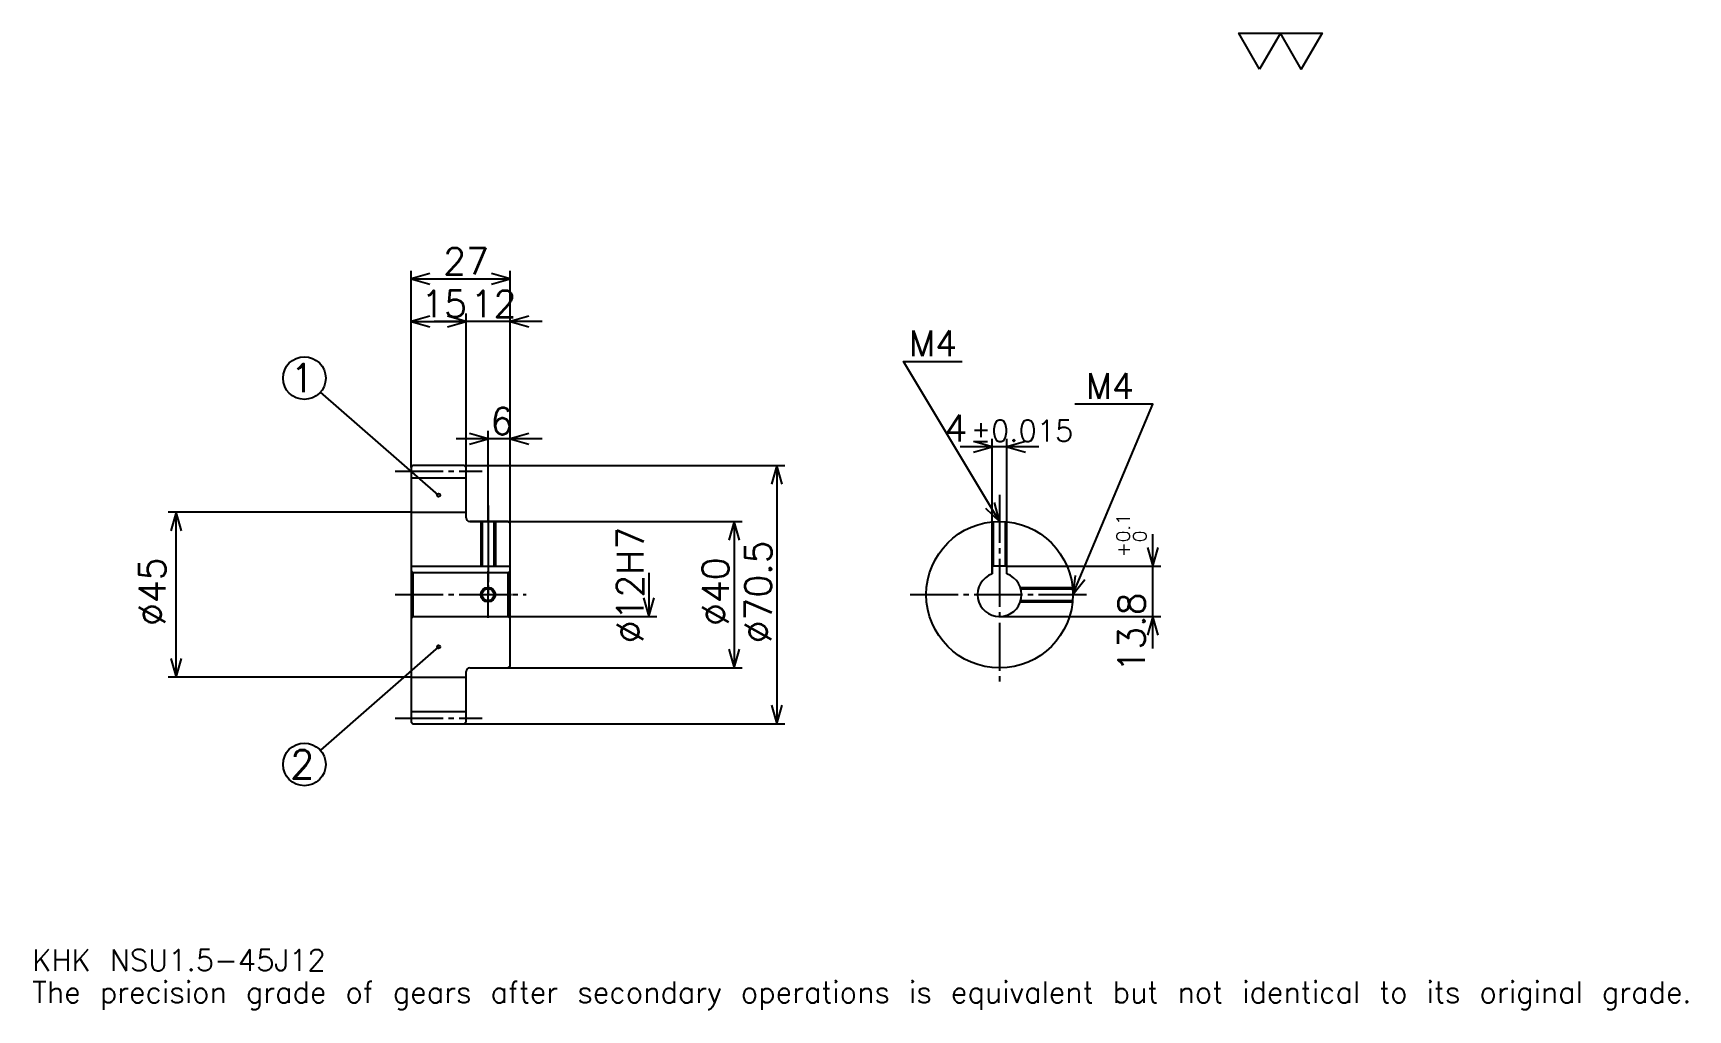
# Model space of a CAD drawing. Extents: x 15 to 466, y 5 to 272.
import ezdxf

# ---------------------------------------------------------------- set-up
doc = ezdxf.new("R2010")
doc.units = 0
doc.linetypes.add('DASHDOT', pattern=[17.478262, 13.108696, -1.456522, 1.456522, -1.456522])
doc.layers.get('0').update_dxf_attribs({"linetype": 'CONTINUOUS'})
doc.layers.add('DASHDOT', color=6, linetype='DASHDOT')
doc.styles.add('KANJI', font='TXT', dxfattribs={"bigfont": 'BIGFONT'})

msp = doc.modelspace()

# ---------------------------------------------------------------- linework, layer by layer
at = {"color": 5}
for p, q in [((117.978264, 153.956512), (117.978264, 207.119568)), ((117.978264, 204.934784), (144.978271, 204.934784)), ((144.978271, 153.956512), (144.978271, 207.119568)), ((132.978271, 153.956512), (132.978271, 195.467392)), ((117.978264, 193.282608), (132.978271, 193.282608)), ((153.717392, 193.282608), (124.239136, 193.282608)), ((125.478264, 145.894012), (93.238861, 174.007843)), ((138.978271, 153.956512), (138.978271, 163.42392)), ((153.717392, 161.239136), (130.239136, 161.239136)), ((289.32608, 159.097824), (267.847809, 159.097824)), ((276.586945, 126.506523), (276.586945, 161.282608)), ((280.586945, 126.506523), (280.586945, 161.282608)), ((117.978264, 153.456512), (117.978264, 153.956512)), ((132.478271, 153.956512), (144.978271, 153.956512)), ((132.978271, 153.456512), (132.978271, 153.956512)), ((138.978271, 138.706512), (138.978271, 153.956512)), ((138.978271, 138.706512), (138.978271, 153.956512)), ((144.978271, 153.956512), (219.989136, 153.956512)), ((144.978271, 138.206512), (144.978271, 153.956512)), ((217.804352, 153.956512), (217.804352, 83.45652)), ((117.978264, 141.206512), (51.70652, 141.206512)), ((53.891304, 96.20652), (53.891304, 141.206512)), ((133.978271, 138.706512), (144.978271, 138.706512)), ((144.978271, 138.706512), (208.33696, 138.706512)), ((206.152176, 138.706512), (206.152176, 98.70652)), ((320.434784, 103.967392), (320.434784, 135.245651)), ((280.586945, 126.506523), (322.619568, 126.506523)), ((182.847839, 124.70652), (182.847839, 112.70652)), ((144.978271, 112.70652), (185.032623, 112.70652)), ((278.586945, 112.70652), (322.619568, 112.70652)), ((125.478264, 104.45652), (93.230698, 76.214539)), ((117.978264, 96.20652), (51.70652, 96.20652)), ((133.978271, 98.70652), (144.978271, 98.70652)), ((144.978271, 98.70652), (208.33696, 98.70652)), ((132.478271, 83.45652), (144.978271, 83.45652)), ((144.978271, 83.45652), (219.989136, 83.45652))]:
    msp.add_line(p, q, dxfattribs=at)
at = {"color": 4}
for p, q in [((117.978264, 150.581512), (132.978271, 150.581512)), ((117.978264, 141.206512), (132.978271, 141.206512)), ((117.978264, 126.506523), (144.978271, 126.506523)), ((118.478264, 124.70652), (118.478264, 112.70652)), ((144.478271, 124.70652), (144.978271, 125.20652)), ((144.478271, 112.70652), (144.978271, 112.20652)), ((117.978264, 96.20652), (132.978271, 96.20652)), ((117.978264, 86.83152), (132.978271, 86.83152))]:
    msp.add_line(p, q, dxfattribs=at)
at = {"color": 7}
msp.add_lwpolyline([(349.565216, 262.17392), (343.884796, 272.02002), (366.606506, 272.02002), (360.926086, 262.17392), (355.245636, 272.02002), (349.565216, 262.17392)], dxfattribs=at)
at = {"color": 5}
for points in [[(123.076088, 206.391296), (117.978264, 204.934784), (123.076088, 203.478256)], [(139.880432, 203.478256), (144.978271, 204.934784), (139.880432, 206.391296)], [(123.076088, 194.739136), (117.978264, 193.282608), (123.076088, 191.82608)], [(127.88044, 191.82608), (132.978271, 193.282608), (127.88044, 194.739136)], [(127.88044, 191.82608), (132.978271, 193.282608), (127.88044, 194.739136)], [(150.07608, 194.739136), (144.978271, 193.282608), (150.07608, 191.82608)], [(278.586945, 138.706512), (252.369568, 182.402176), (268.391296, 182.402176)], [(298.586945, 118.70652), (320.434784, 170.75), (299.169586, 170.75)], [(133.880432, 159.782608), (138.978271, 161.239136), (133.880432, 162.695648)], [(150.07608, 162.695648), (144.978271, 161.239136), (150.07608, 159.782608)], [(271.489136, 157.641296), (276.586945, 159.097824), (271.489136, 160.554352)], [(285.684784, 160.554352), (280.586945, 159.097824), (285.684784, 157.641296)], [(219.260864, 148.858688), (217.804352, 153.956512), (216.347839, 148.858688)], [(55.347824, 136.108688), (53.891304, 141.206512), (52.434784, 136.108688)], [(274.715179, 142.328491), (278.586945, 138.706512), (277.213104, 143.82724)], [(207.608704, 133.608688), (206.152176, 138.706512), (204.695648, 133.608688)], [(318.978241, 131.60434), (320.434784, 126.506523), (321.891296, 131.60434)], [(299.217224, 123.970741), (298.586945, 118.70652), (301.903168, 122.843178)], [(181.391312, 117.804344), (182.847839, 112.70652), (184.304352, 117.804344)], [(321.891296, 107.608696), (320.434784, 112.70652), (318.978241, 107.608696)], [(52.434784, 101.304344), (53.891304, 96.20652), (55.347824, 101.304344)], [(204.695648, 103.804344), (206.152176, 98.70652), (207.608704, 103.804344)], [(216.347839, 88.554344), (217.804352, 83.45652), (219.260864, 88.554344)]]:
    msp.add_lwpolyline(points, dxfattribs=at)
at = {"color": 4}
for points in [[(132.978271, 139.706512), (132.978271, 153.456512), (132.478271, 153.956512), (118.478264, 153.956512), (117.978264, 153.456512), (117.978264, 112.20652)], [(133.978271, 98.70652), (144.478271, 98.70652), (144.978271, 99.20652), (144.978271, 138.206512), (144.478271, 138.706512), (133.978271, 138.706512)], [(136.978271, 138.706512), (136.978271, 126.506523)], [(137.358261, 138.706512), (137.358261, 126.506523)], [(140.598267, 138.706512), (140.598267, 126.506523)], [(140.978271, 138.706512), (140.978271, 126.506523)], [(276.586945, 124.363373), (276.586945, 138.606262)], [(276.966949, 126.506523), (276.966949, 138.640808)], [(280.20694, 126.506523), (280.20694, 138.640808)], [(280.586945, 124.363373), (280.586945, 138.606262)], [(280.586945, 124.363373), (280.586945, 126.506523), (276.586945, 126.506523), (276.586945, 124.363373)], [(117.978264, 112.20652), (118.478264, 112.70652), (144.478271, 112.70652), (144.478271, 124.70652), (118.478264, 124.70652), (117.978264, 125.20652)], [(284.243805, 120.70652), (298.486694, 120.70652)], [(284.364105, 120.326523), (298.52124, 120.326523)], [(284.243805, 116.70652), (298.486694, 116.70652)], [(284.364105, 117.086517), (298.52124, 117.086517)], [(117.978264, 112.20652), (117.978264, 83.95652), (118.478264, 83.45652), (132.478271, 83.45652), (132.978271, 83.95652), (132.978271, 97.70652)]]:
    msp.add_lwpolyline(points, dxfattribs=at)
at = {"color": 5}
for centre, radius in [((88.847832, 177.83696), 5.826087), ((125.478264, 145.894012), 0.436957), ((125.478264, 104.45652), 0.436957), ((88.847832, 72.376083), 5.826087)]:
    msp.add_circle(centre, radius, dxfattribs=at)
at = {"color": 4}
for centre, radius in [((278.586945, 118.70652), 20), ((138.978271, 118.70652), 1.62)]:
    msp.add_circle(centre, radius, dxfattribs=at)
at = {"color": 7}
msp.add_circle((138.978271, 118.70652), 2, dxfattribs=at)
at = {"color": 4}
for centre, radius, start, end in [((133.978271, 139.706512), 1, 180, 270), ((278.586945, 118.70652), 6, 109.47122094, 70.52877906), ((133.978271, 97.70652), 1, 90, 180)]:
    msp.add_arc(centre, radius, start, end, dxfattribs=at)
at = {"layer": 'DASHDOT', "color": 7}
for p, q in [((113.608696, 152.456512), (137.347824, 152.456512)), ((278.586945, 145.989136), (278.586945, 94.336952)), ((138.978271, 138.706512), (138.978271, 118.70652)), ((113.608696, 118.70652), (149.347824, 118.70652)), ((254.217407, 118.70652), (302.956512, 118.70652)), ((113.608696, 84.95652), (137.347824, 84.95652))]:
    msp.add_line(p, q, dxfattribs=at)
for points in [[(138.978271, 143.07608), (138.978271, 122.136955)], [(138.978271, 112.336952), (138.978271, 125.076088)], [(132.608704, 118.70652), (145.347824, 118.70652)]]:
    msp.add_lwpolyline(points, dxfattribs=at)

# ---------------------------------------------------------------- texts
at = {"color": 7, "style": 'KANJI'}
for s, height, p in [('27', 7.282609, (126.744568, 206.099991)), ('15', 7.282609, (120.744568, 194.447815)), ('12', 7.282609, (134.244568, 194.447815)), ('M4', 6.991305, (253.82608, 183.858704)), ('1', 7.768116, (84.963776, 173.952896)), ('M4', 6.991305, (302.082611, 172.206512)), ('6', 7.282609, (139.61142, 162.404343)), ('4', 7.282609, (263.554199, 160.554352)), ('%%p0.015', 5.826087, (270.763092, 160.554352)), ('2', 7.768116, (84.963776, 68.492035)), ('KHK NSU1.5-45J12', 5.826087, (14.565217, 16.02174)), ('The precision grade of gears after secondary operations is equivalent but not identical to its original grade.', 5.826087, (14.565217, 7.282609))]:
    msp.add_text(s, height=height, dxfattribs=at).set_placement(p)
for s, height, p in [('%%c12H7', 7.282609, (181.391312, 105.415756)), ('0.1', 3.641304, (314.171722, 133.061462)), ('0', 3.641304, (318.686951, 133.061462)), ('%%c70.5', 7.282609, (216.347839, 105.415756)), ('+', 3.641304, (314.171722, 128.9832)), ('%%c45', 7.282609, (50.978264, 110.149452)), ('%%c40', 7.282609, (204.695648, 110.149452)), ('13.8', 7.282609, (318.25, 97.461197))]:
    msp.add_text(s, height=height, rotation=90, dxfattribs=at).set_placement(p)

doc.saveas('drawing.dxf')
